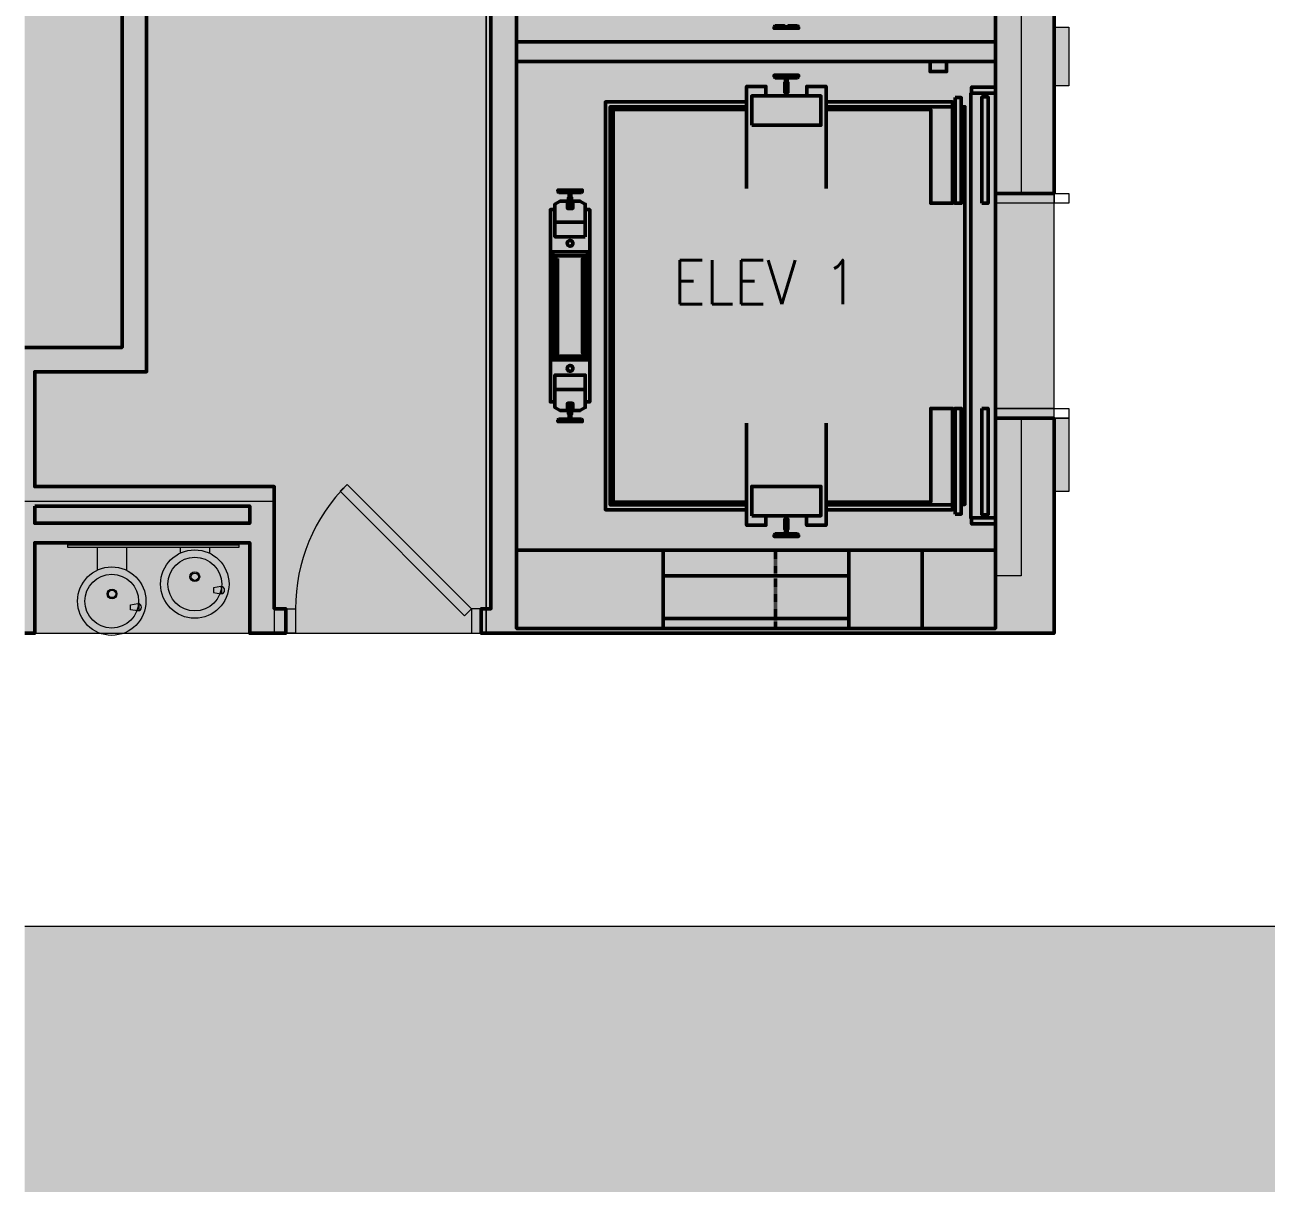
# Model space of a CAD drawing. Header units: inches. Extents: x 842 to 2283, y -57 to 1824.
# Drawn here: x 842.2 to 1096.3, y 481.4 to 718.5 of the extents above; entities that cross this region are included whole.
import ezdxf

# ---------------------------------------------------------------- set-up
doc = ezdxf.new("R2010")
doc.units = ezdxf.units.IN
doc.header["$MEASUREMENT"] = 0
doc.linetypes.add('IMPORT-Orbis_BB$0$TI_Grid_E957150$0$HIDDEN4 _2_', pattern=[0.046875, 0.023437, -0.023437])
for name, color, linetype, lineweight in [('A-DETL-GENF', 92, 'Continuous', 9), ('A-DETL-THIN', 151, 'Continuous', 9), ('Orbis - Background_dwg', 8, 'Continuous', 9), ('Orbis_AR$0$A-Wall-Exst', 7, 'Continuous', 9), ('Orbis_AR$0$TI_Grid_E957150$0$S-11-COLS-CONC', 50, 'Continuous', 50), ('Orbis_BB$0$A-Door-Exst', 7, 'Continuous', 9), ('Orbis_BB$0$A-Wall-Exst', 7, 'Continuous', 9), ('Orbis_BB$0$TI_ARCH-02_E957150$0$A-Anno-Note96', 10, 'Continuous', 20), ('Orbis_BB$0$TI_ARCH-02_E957150$0$A-Door', 250, 'Continuous', 13), ('Orbis_BB$0$TI_ARCH-02_E957150$0$A-Flor-Fixt', 250, 'Continuous', 13), ('Orbis_BB$0$TI_Grid_E957150$0$S-02-COLS-CONC', 50, 'Continuous', 50), ('Orbis_BB$0$TI_Grid_E957150$0$S-04-COLS-CONC', 50, 'Continuous', 50), ('Orbis_BB$0$TI_Grid_E957150$0$S-05-COLS-CONC', 50, 'Continuous', 50), ('Orbis_BB$0$TI_Grid_E957150$0$S-06-COLS-CONC', 50, 'Continuous', 50), ('Orbis_BB$0$TI_Grid_E957150$0$S-07-COLS-CONC', 50, 'Continuous', 50), ('Orbis_BB$0$TI_Grid_E957150$0$S-08-COLS-CONC', 50, 'Continuous', 50), ('Orbis_BB$0$TI_Grid_E957150$0$S-08-COLS-CONC-PATT', 10, 'Continuous', 20), ('Orbis_BB$0$TI_Grid_E957150$0$S-09-COLS-CONC', 50, 'Continuous', 50), ('Orbis_BB$0$TI_Grid_E957150$0$S-11-COLS-CONC', 50, 'Continuous', 50), ('Orbis_BB$0$TI_Grid_E957150$0$S-12-COLS-CONC', 50, 'Continuous', 50), ('Orbis_BB$0$TI_Grid_E957150$0$S-13-COLS-CONC', 50, 'Continuous', 50), ('Orbis_BB$0$TI_Grid_E957150$0$S-13-COLS-CONC-PATT', 10, 'Continuous', 20), ('Orbis_BB$0$TI_Grid_E957150$0$S-14-COLS-CONC', 50, 'Continuous', 50), ('Orbis_BB$0$TI_Grid_E957150$0$S-P1-COLS-CONC', 50, 'Continuous', 50), ('Orbis_BB$0$TI_Grid_E957150$0$S-P3-COLS-CONC', 50, 'Continuous', 50), ('Orbis_BB$0$TI_Grid_E957150$0$S-P4-COLS-CONC', 50, 'Continuous', 50)]:
    doc.layers.add(name, color=color, linetype=linetype, lineweight=lineweight)
doc.layers.add('Orbis_BB$0$TI_ARCH-02_E957150$0$A-Door-NPLT', color=250, linetype='Continuous', lineweight=13, plot=False)
doc.styles.add('romans', font='romans__.ttf', dxfattribs={"width": 0.9, "height": 9})

# ---------------------------------------------------------------- blocks, each defined once
blk = doc.blocks.new('Orbis - Background_dwg__U10-7347691-Level XX  CONSTRUCTION')
at = {"layer": 'Orbis_BB$0$TI_Grid_E957150$0$S-13-COLS-CONC', "flags": 128}
blk.add_lwpolyline([(11749.16, 1416.91), (11719.16, 1416.91), (11719.16, 1400.91), (11749.16, 1400.91)], close=True, dxfattribs=at)
blk = doc.blocks.new('Orbis - Background_dwg__U15-7347695-Level XX  CONSTRUCTION')
at = {"layer": 'Orbis_BB$0$TI_Grid_E957150$0$S-13-COLS-CONC-PATT', "lineweight": 50}
blk.add_hatch(color=50, dxfattribs=at).paths.add_polyline_path([(11681.16, 1400.91), (11681.16, 1416.91), (11651.16, 1416.91), (11651.16, 1400.91)], flags=0)
at = {"layer": 'Orbis_BB$0$TI_Grid_E957150$0$S-13-COLS-CONC', "flags": 128}
blk.add_lwpolyline([(11681.16, 1400.91), (11651.16, 1400.91), (11651.16, 1416.91), (11681.16, 1416.91)], close=True, dxfattribs=at)
blk = doc.blocks.new('Orbis - Background_dwg__U30-7347710-Level XX  CONSTRUCTION')
at = {"layer": 'Orbis_BB$0$TI_Grid_E957150$0$S-12-COLS-CONC', "flags": 128}
blk.add_lwpolyline([(11749.16, 1416.91), (11719.16, 1416.91), (11719.16, 1400.91), (11749.16, 1400.91)], close=True, dxfattribs=at)
blk = doc.blocks.new('Orbis - Background_dwg__U29-7347711-Level XX  CONSTRUCTION')
at = {"layer": 'Orbis_BB$0$TI_Grid_E957150$0$S-12-COLS-CONC', "flags": 128}
blk.add_lwpolyline([(11681.16, 1416.91), (11651.16, 1416.91), (11651.16, 1400.91), (11681.16, 1400.91)], close=True, dxfattribs=at)
blk = doc.blocks.new('Orbis - Background_dwg_Orbis_BB$0$TI_ARCH-02_E957150$0$I_PLUMB_FOUNT_Round - Double_P-7347755-Level XX  CONSTRUCTION')
at = {"layer": 'Orbis_BB$0$TI_ARCH-02_E957150$0$A-Flor-Fixt'}
for p, q in [((0.5, 11.5), (1.68, 11.5)), ((0.5, 5.5), (1.68, 5.5)), ((0.5, -5.5), (5.18, -5.5)), ((0.5, -11.5), (5.18, -11.5))]:
    blk.add_line(p, q, dxfattribs=at)
at = {"layer": 'Orbis_BB$0$TI_ARCH-02_E957150$0$A-Flor-Fixt', "flags": 128}
for points in [[(0, 17.5), (0.5, 17.5), (0.5, -17.5), (0, -17.5)], [(8.5, 13.86), (8.75, 12.36), (9.75, 12.36), (10, 13.86), (9.75, 14.06), (8.75, 14.06)], [(12, -3.14), (12.25, -2.94), (13.25, -2.94), (13.5, -3.14), (13.25, -4.64), (12.25, -4.64)]]:
    blk.add_lwpolyline(points, close=True, dxfattribs=at)
at = {"layer": 'Orbis_BB$0$TI_ARCH-02_E957150$0$A-Flor-Fixt'}
for centre, radius in [((8, 8.5), 7), ((8, 8.5), 5.5), ((6.5, 8.5), 1), ((6.5, 8.5), 0.75), ((11.5, -8.5), 7), ((11.5, -8.5), 5.5), ((10.03, -8.44), 1), ((10.03, -8.44), 0.75)]:
    blk.add_circle(centre, radius, dxfattribs=at)
for centre in [(9.25, 13.86), (12.75, -3.14)]:
    blk.add_arc(centre, 0.75, 0.0012, 179.9988, dxfattribs=at)
blk = doc.blocks.new('Orbis - Background_dwg_Orbis_BB-7347761-Level XX  CONSTRUCTION')
at = {"layer": 'Orbis_BB$0$A-Wall-Exst'}
h = blk.add_hatch(color=256, dxfattribs=at)
h.paths.add_polyline_path([(11645.91, 1399.92), (11761.16, 1399.92), (11761.16, 1428.92), (11764.16, 1428.92), (11764.16, 1443.92), (11749.16, 1443.92), (11749.16, 1400.91), (11719.16, 1400.91), (11719.16, 1402.92), (11681.16, 1402.92), (11681.16, 1400.91), (11651.16, 1400.91), (11651.16, 1724.92), (11749.16, 1724.92), (11749.16, 1697.92), (11761.16, 1697.92), (11761.16, 1721.92), (11764.16, 1721.92), (11764.16, 1733.92), (11761.16, 1733.92), (11761.16, 1758.16), (11550.5, 1758.16), (11550.5, 1753.16), (11627.66, 1753.16), (11627.66, 1651.16), (11565.66, 1651.16), (11565.66, 1646.16), (11599.91, 1646.16), (11599.91, 1551.16), (11570.41, 1551.16), (11570.41, 1458.42), (11550.5, 1458.42), (11550.5, 1399.92), (11552.54, 1399.92), (11552.54, 1418.42), (11596.54, 1418.42), (11596.54, 1399.92), (11603.91, 1399.92), (11603.91, 1404.92), (11601.54, 1404.92), (11601.54, 1429.92), (11552.54, 1429.92), (11552.54, 1453.42), (11575.41, 1453.42), (11575.41, 1546.16), (11645.91, 1546.16), (11645.91, 1404.92), (11643.91, 1404.92), (11643.91, 1399.92), (11644.91, 1399.92)], flags=0)
h.paths.add_polyline_path([(11719.16, 1411.66), (11719.16, 1416.91), (11681.16, 1416.91), (11681.16, 1411.66)], flags=0)
h.paths.add_polyline_path([(11596.54, 1422.42), (11552.54, 1422.42), (11552.54, 1425.92), (11596.54, 1425.92)], flags=0)
h.paths.add_polyline_path([(11761.16, 1489.92), (11761.16, 1511.92), (11764.16, 1511.92), (11764.16, 1523.92), (11761.16, 1523.92), (11761.16, 1532.92), (11764.16, 1532.92), (11764.16, 1547.92), (11749.16, 1547.92), (11749.16, 1489.92), (11754.41, 1489.92)], flags=0)
h.paths.add_polyline_path([(11606.66, 1551.16), (11604.91, 1551.16), (11604.91, 1646.16), (11606.66, 1646.16), (11606.66, 1551.41)], flags=0)
h.paths.add_polyline_path([(11611.91, 1551.41), (11611.91, 1645.91), (11645.91, 1645.91), (11645.91, 1551.41), (11617.85, 1551.41)], flags=0)
h.paths.add_polyline_path([(11754.41, 1593.92), (11761.16, 1593.92), (11761.16, 1615.92), (11764.16, 1615.92), (11764.16, 1627.92), (11761.16, 1627.92), (11761.16, 1636.92), (11764.16, 1636.92), (11764.16, 1651.92), (11749.16, 1651.92), (11749.16, 1593.92)], flags=0)
h.paths.add_polyline_path([(11644.91, 1651.16), (11631.66, 1651.16), (11631.66, 1755.16), (11651.16, 1755.16), (11651.16, 1756.91), (11681.16, 1756.91), (11681.16, 1755.16), (11719.16, 1755.16), (11719.16, 1756.91), (11749.16, 1756.91), (11749.16, 1730.17), (11645.91, 1730.17), (11645.91, 1651.16)], flags=0)
at = {"layer": 'Orbis_BB$0$TI_Grid_E957150$0$S-08-COLS-CONC-PATT', "lineweight": 9}
blk.add_hatch(color=7, dxfattribs=at).paths.add_polyline_path([(11719.16, 1400.91), (11749.16, 1400.91), (11749.16, 1416.91), (11719.16, 1416.91), (11719.16, 1401.92)], flags=0)
at = {"layer": 'Orbis_AR$0$TI_Grid_E957150$0$S-11-COLS-CONC'}
for p, q in [((11705.99, 1524.24), (11704.05, 1524.24)), ((11708.68, 1524.24), (11706.74, 1524.24)), ((11749.16, 1520.92), (11651.16, 1520.92)), ((11651.16, 1516.92), (11749.16, 1516.92)), ((11705.99, 1513.6), (11704.05, 1513.6)), ((11708.68, 1513.6), (11706.74, 1513.6)), ((11740.91, 1507.66), (11714.49, 1507.66)), ((11661.73, 1490.1), (11659.79, 1490.1)), ((11664.41, 1490.1), (11662.48, 1490.1)), ((11662.61, 1486.86), (11661.59, 1486.86)), ((11658.56, 1455.9), (11658.56, 1477.94)), ((11658.76, 1477.09), (11658.56, 1477.09)), ((11658.76, 1476.78), (11658.56, 1476.78)), ((11658.95, 1457.21), (11658.95, 1476.58)), ((11665.25, 1457.21), (11665.25, 1476.58)), ((11665.64, 1477.09), (11665.45, 1477.09)), ((11665.64, 1476.78), (11665.45, 1476.78)), ((11665.64, 1455.9), (11665.64, 1477.94)), ((11658.76, 1457.06), (11658.56, 1457.06)), ((11658.76, 1456.74), (11658.56, 1456.74)), ((11665.64, 1457.06), (11665.45, 1457.06)), ((11665.64, 1456.74), (11665.45, 1456.74)), ((11661.59, 1446.97), (11662.61, 1446.97)), ((11661.73, 1443.73), (11659.79, 1443.73)), ((11664.41, 1443.73), (11662.48, 1443.73)), ((11714.49, 1426.17), (11740.91, 1426.17)), ((11748.91, 1423.53), (11744.16, 1423.53)), ((11705.99, 1420.24), (11704.05, 1420.24)), ((11708.68, 1420.24), (11706.74, 1420.24))]:
    blk.add_line(p, q, dxfattribs=at)
at = {"layer": 'Orbis_AR$0$TI_Grid_E957150$0$S-11-COLS-CONC', "flags": 128}
for points in [[(11749.16, 1724.92), (11749.16, 1416.92), (11651.16, 1416.92), (11651.16, 1724.92)], [(11699.28, 1503.88), (11713.45, 1503.88), (11713.45, 1509.88), (11699.28, 1509.88)], [(11740.91, 1509.54), (11740.91, 1487.92), (11742.16, 1487.92), (11742.16, 1509.54)], [(11746.41, 1487.92), (11746.41, 1509.67), (11747.66, 1509.67), (11747.66, 1487.92)], [(11665.21, 1481.07), (11658.99, 1481.07), (11658.99, 1484.22), (11659.19, 1484.03), (11665.02, 1484.03), (11665.21, 1484.22)], [(11740.91, 1424.29), (11740.91, 1445.92), (11742.16, 1445.92), (11742.16, 1424.29)], [(11746.41, 1445.92), (11746.41, 1424.17), (11747.66, 1424.17), (11747.66, 1445.92)], [(11699.28, 1423.96), (11713.45, 1423.96), (11713.45, 1429.96), (11699.28, 1429.96)]]:
    blk.add_lwpolyline(points, close=True, dxfattribs=at)
for points in [[(11703.87, 1524.05), (11703.87, 1523.74), (11708.87, 1523.74), (11708.87, 1524.05)], [(11735.8, 1516.89), (11735.8, 1514.85), (11739.15, 1514.85), (11739.15, 1516.89)], [(11702.18, 1509.88), (11702.18, 1511.82), (11698.24, 1511.82), (11698.24, 1490.92)], [(11703.87, 1513.78), (11703.87, 1514.1), (11708.87, 1514.1), (11708.87, 1513.78)], [(11706.55, 1513.41), (11706.55, 1512.57), (11706.68, 1512.57), (11706.68, 1510.6), (11706.05, 1510.6), (11706.05, 1512.57), (11706.18, 1512.57), (11706.18, 1513.41)], [(11706.68, 1512.35), (11706.68, 1510.64), (11706.64, 1510.6), (11706.09, 1510.6), (11706.05, 1510.64), (11706.05, 1512.35)], [(11710.55, 1509.88), (11710.55, 1511.82), (11714.49, 1511.82), (11714.49, 1490.92)], [(11748.91, 1510.42), (11744.16, 1510.42), (11744.16, 1423.42)], [(11749.1, 1511.67), (11744.29, 1511.67), (11744.29, 1510.42)], [(11698.24, 1508.66), (11669.32, 1508.66), (11669.32, 1425.17), (11698.24, 1425.17)], [(11698.24, 1507.66), (11670.32, 1507.66), (11670.32, 1426.17), (11698.24, 1426.17)], [(11698.24, 1507.07), (11670.91, 1507.07), (11670.91, 1426.76), (11698.24, 1426.76)], [(11714.49, 1508.66), (11740.41, 1508.66), (11740.41, 1487.92), (11735.91, 1487.92), (11735.91, 1507.07), (11714.49, 1507.07)], [(11742.16, 1426.29), (11742.91, 1426.29), (11742.91, 1507.66), (11742.16, 1507.66)], [(11659.6, 1490.29), (11659.6, 1490.6), (11664.6, 1490.6), (11664.6, 1490.29)], [(11661.79, 1487.1), (11661.79, 1489.07), (11661.91, 1489.07), (11661.91, 1489.91)], [(11662.29, 1489.91), (11662.29, 1489.07), (11662.41, 1489.07), (11662.41, 1487.1), (11661.79, 1487.1), (11662.41, 1487.1)], [(11658.99, 1486.6), (11658.09, 1486.6), (11658.09, 1477.94)], [(11661.55, 1486.9), (11661.55, 1488.36), (11660.08, 1488.36), (11658.99, 1487.73), (11658.99, 1484.22)], [(11665.21, 1484.22), (11665.21, 1487.73), (11664.12, 1488.36), (11662.65, 1488.36), (11662.65, 1486.9)], [(11665.21, 1447.24), (11666.12, 1447.24), (11666.12, 1486.6), (11665.21, 1486.6)], [(11658.09, 1455.9), (11658.09, 1477.94), (11666.12, 1477.94)], [(11659.54, 1476.58), (11658.76, 1476.58), (11658.76, 1477.17), (11665.45, 1477.17), (11665.45, 1476.58), (11664.66, 1476.58), (11664.66, 1457.21), (11665.45, 1457.21)], [(11665.45, 1457.21), (11665.45, 1456.62), (11658.76, 1456.62), (11658.76, 1457.21), (11659.54, 1457.21), (11659.54, 1476.58)], [(11666.12, 1455.9), (11658.09, 1455.9), (11658.09, 1447.24), (11658.99, 1447.24)], [(11658.99, 1449.61), (11659.19, 1449.81), (11665.02, 1449.81), (11665.21, 1449.61), (11665.21, 1452.76), (11658.99, 1452.76), (11658.99, 1449.61), (11658.99, 1446.11), (11660.08, 1445.48), (11661.55, 1445.48), (11661.55, 1446.93)], [(11662.65, 1446.93), (11662.65, 1445.48), (11664.12, 1445.48), (11665.21, 1446.11), (11665.21, 1449.61)], [(11661.79, 1446.73), (11662.41, 1446.73), (11661.79, 1446.73), (11661.79, 1444.76), (11661.91, 1444.76), (11661.91, 1443.92)], [(11662.29, 1443.92), (11662.29, 1444.76), (11662.41, 1444.76), (11662.41, 1446.73)], [(11714.49, 1426.76), (11735.91, 1426.76), (11735.91, 1445.92), (11740.41, 1445.92), (11740.41, 1425.17), (11714.49, 1425.17)], [(11659.6, 1443.54), (11659.6, 1443.23), (11664.6, 1443.23), (11664.6, 1443.54)], [(11702.18, 1423.96), (11702.18, 1422.01), (11698.24, 1422.01), (11698.24, 1442.92)], [(11714.49, 1442.92), (11714.49, 1422.01), (11710.51, 1422.01), (11710.51, 1423.96)], [(11706.55, 1420.42), (11706.55, 1421.27), (11706.68, 1421.27), (11706.68, 1423.24), (11706.05, 1423.24), (11706.05, 1421.27), (11706.18, 1421.27), (11706.18, 1420.42)], [(11749.1, 1422.28), (11744.29, 1422.28), (11744.29, 1423.53)], [(11703.87, 1420.05), (11703.87, 1419.74), (11708.87, 1419.74), (11708.87, 1420.05)]]:
    blk.add_lwpolyline(points, dxfattribs=at)
at = {"layer": 'Orbis_AR$0$TI_Grid_E957150$0$S-11-COLS-CONC'}
for centre in [(11662.1, 1479.71), (11662.1, 1454.12)]:
    blk.add_circle(centre, 0.59, dxfattribs=at)
for centre, radius, start, end in [((11704.05, 1524.05), 0.187, 90, 180), ((11705.99, 1524.42), 0.187, 270, 0), ((11706.74, 1524.42), 0.187, 180, 270), ((11708.68, 1524.05), 0.187, 0, 90), ((11704.05, 1513.78), 0.187, 180, 270), ((11705.99, 1513.41), 0.187, 0, 90), ((11706.74, 1513.41), 0.187, 90, 180), ((11708.68, 1513.78), 0.187, 270, 0), ((11659.79, 1490.29), 0.187, 180, 270), ((11661.73, 1489.91), 0.187, 0, 90), ((11662.48, 1489.91), 0.187, 90, 180), ((11664.41, 1490.29), 0.187, 270, 0), ((11661.59, 1486.9), 0.0394, 180, 270), ((11662.61, 1486.9), 0.0394, 270, 0), ((11661.59, 1446.93), 0.0394, 90, 180), ((11662.61, 1446.93), 0.0394, 0, 90), ((11659.79, 1443.54), 0.187, 90, 180), ((11661.73, 1443.92), 0.187, 270, 0), ((11662.48, 1443.92), 0.187, 180, 270), ((11664.41, 1443.54), 0.187, 0, 90), ((11705.99, 1420.42), 0.187, 270, 0), ((11706.74, 1420.42), 0.187, 180, 270), ((11704.05, 1420.05), 0.187, 90, 180), ((11708.68, 1420.05), 0.187, 0, 90)]:
    blk.add_arc(centre, radius, start, end, dxfattribs=at)
at = {"layer": 'Orbis_BB$0$A-Door-Exst', "color": 250, "lineweight": 13, "flags": 128}
for points in [[(11641.91, 1404.92), (11640.5, 1403.5), (11615.04, 1428.96), (11616.46, 1430.37)], [(11605.91, 1399.92), (11603.91, 1399.92), (11603.91, 1404.92), (11605.91, 1404.92)], [(11641.91, 1399.92), (11643.91, 1399.92), (11643.91, 1404.92), (11641.91, 1404.92)]]:
    blk.add_lwpolyline(points, close=True, dxfattribs=at)
at = {"layer": 'Orbis_BB$0$A-Door-Exst', "color": 250, "lineweight": 13}
blk.add_arc((11641.91, 1404.92), 36, 135, 180, dxfattribs=at)
at = {"layer": 'Orbis_BB$0$A-Wall-Exst', "color": 250, "lineweight": 13}
blk.add_line((11754.41, 1547.92), (11754.41, 1489.92), dxfattribs=at)
at = {"layer": 'Orbis_BB$0$A-Wall-Exst', "color": 50, "lineweight": 50, "flags": 128}
for points in [[(11550.5, 1753.16), (11627.66, 1753.16), (11627.66, 1651.16), (11611.91, 1651.16), (11599.91, 1651.16), (11565.66, 1651.16), (11565.66, 1646.16), (11599.91, 1646.16), (11599.91, 1551.16), (11570.41, 1551.16), (11570.41, 1458.42), (11550.5, 1458.42)], [(11550.5, 1399.92), (11552.54, 1399.92), (11552.54, 1418.42), (11596.54, 1418.42), (11596.54, 1399.92), (11603.91, 1399.92), (11603.91, 1404.92), (11601.54, 1404.92), (11601.54, 1418.42), (11601.54, 1429.92), (11552.54, 1429.92), (11552.54, 1453.42), (11575.41, 1453.42), (11575.41, 1546.16), (11599.91, 1546.16)], [(11599.91, 1546.16), (11611.91, 1546.16), (11645.91, 1546.16), (11645.91, 1404.92), (11643.91, 1404.92), (11643.91, 1399.92), (11651.16, 1399.92), (11761.16, 1399.92), (11761.16, 1443.92), (11749.16, 1443.92), (11749.16, 1402.92)], [(11749.16, 1402.92), (11749.16, 1400.91), (11719.16, 1400.91), (11719.16, 1402.92), (11681.16, 1402.92), (11681.16, 1400.91), (11651.16, 1400.91), (11651.16, 1402.92), (11651.16, 1546.16)]]:
    blk.add_lwpolyline(points, dxfattribs=at)
for points in [[(11749.16, 1489.92), (11761.16, 1489.92), (11761.16, 1547.92), (11749.16, 1547.92)], [(11552.54, 1425.92), (11596.54, 1425.92), (11596.54, 1422.42), (11552.54, 1422.42)], [(11681.16, 1416.91), (11681.16, 1411.66), (11719.16, 1411.66), (11719.16, 1416.91)]]:
    blk.add_lwpolyline(points, close=True, dxfattribs=at)
at = {"layer": 'Orbis_BB$0$A-Wall-Exst', "flags": 128}
for points in [[(11761.16, 1523.92), (11764.16, 1523.92), (11764.16, 1511.92), (11761.16, 1511.92)], [(11761.16, 1443.92), (11764.16, 1443.92), (11764.16, 1428.92), (11761.16, 1428.92)]]:
    blk.add_lwpolyline(points, dxfattribs=at)
at = {"layer": 'Orbis_BB$0$A-Wall-Exst', "color": 250, "lineweight": 13, "flags": 128}
blk.add_lwpolyline([(11754.41, 1443.92), (11754.41, 1411.66), (11749.16, 1411.66)], dxfattribs=at)
at = {"layer": 'Orbis_BB$0$TI_ARCH-02_E957150$0$A-Door', "flags": 128}
for points in [[(11749.16, 1489.92), (11764.16, 1489.92), (11764.16, 1487.92), (11749.16, 1487.92)], [(11749.16, 1445.92), (11764.16, 1445.92), (11764.16, 1443.92), (11749.16, 1443.92)]]:
    blk.add_lwpolyline(points, close=True, dxfattribs=at)
at = {"layer": 'Orbis_BB$0$TI_ARCH-02_E957150$0$A-Door-NPLT', "flags": 128}
for points in [[(11749.16, 1487.92), (11749.16, 1489.92), (11761.16, 1489.92), (11761.16, 1487.92)], [(11749.16, 1445.92), (11749.16, 1443.92), (11761.16, 1443.92), (11761.16, 1445.92)]]:
    blk.add_lwpolyline(points, close=True, dxfattribs=at)
at = {"layer": 'Orbis_BB$0$TI_Grid_E957150$0$S-02-COLS-CONC', "flags": 128}
for points in [[(11681.16, 1400.91), (11651.16, 1400.91), (11651.16, 1416.91), (11681.16, 1416.91)], [(11749.16, 1400.91), (11719.16, 1400.91), (11719.16, 1416.91), (11749.16, 1416.91)]]:
    blk.add_lwpolyline(points, close=True, dxfattribs=at)
at = {"layer": 'Orbis_BB$0$TI_Grid_E957150$0$S-04-COLS-CONC', "flags": 128}
for points in [[(11681.16, 1400.91), (11651.16, 1400.91), (11651.16, 1416.91), (11681.16, 1416.91)], [(11749.16, 1400.91), (11719.16, 1400.91), (11719.16, 1416.91), (11749.16, 1416.91)]]:
    blk.add_lwpolyline(points, close=True, dxfattribs=at)
at = {"layer": 'Orbis_BB$0$TI_Grid_E957150$0$S-05-COLS-CONC', "flags": 128}
for points in [[(11681.16, 1400.91), (11651.16, 1400.91), (11651.16, 1416.91), (11681.16, 1416.91)], [(11749.16, 1400.91), (11719.16, 1400.91), (11719.16, 1416.91), (11749.16, 1416.91)]]:
    blk.add_lwpolyline(points, close=True, dxfattribs=at)
at = {"layer": 'Orbis_BB$0$TI_Grid_E957150$0$S-06-COLS-CONC', "flags": 128}
for points in [[(11681.16, 1400.91), (11651.16, 1400.91), (11651.16, 1416.91), (11681.16, 1416.91)], [(11749.16, 1400.91), (11719.16, 1400.91), (11719.16, 1416.91), (11749.16, 1416.91)]]:
    blk.add_lwpolyline(points, close=True, dxfattribs=at)
at = {"layer": 'Orbis_BB$0$TI_Grid_E957150$0$S-07-COLS-CONC', "flags": 128}
for points in [[(11681.16, 1400.91), (11651.16, 1400.91), (11651.16, 1416.91), (11681.16, 1416.91)], [(11749.16, 1400.91), (11719.16, 1400.91), (11719.16, 1416.91), (11749.16, 1416.91)]]:
    blk.add_lwpolyline(points, close=True, dxfattribs=at)
at = {"layer": 'Orbis_BB$0$TI_Grid_E957150$0$S-08-COLS-CONC', "flags": 128}
for points in [[(11681.16, 1400.91), (11651.16, 1400.91), (11651.16, 1416.91), (11681.16, 1416.91)], [(11749.16, 1400.91), (11719.16, 1400.91), (11719.16, 1416.91), (11749.16, 1416.91)]]:
    blk.add_lwpolyline(points, close=True, dxfattribs=at)
at = {"layer": 'Orbis_BB$0$TI_Grid_E957150$0$S-09-COLS-CONC', "flags": 128}
for points in [[(11681.16, 1400.91), (11651.16, 1400.91), (11651.16, 1416.91), (11681.16, 1416.91)], [(11749.16, 1400.91), (11719.16, 1400.91), (11719.16, 1416.91), (11749.16, 1416.91)]]:
    blk.add_lwpolyline(points, close=True, dxfattribs=at)
at = {"layer": 'Orbis_BB$0$TI_Grid_E957150$0$S-11-COLS-CONC', "flags": 128}
for points in [[(11681.16, 1400.91), (11651.16, 1400.91), (11651.16, 1416.91), (11681.16, 1416.91)], [(11749.16, 1400.91), (11719.16, 1400.91), (11719.16, 1416.91), (11749.16, 1416.91)]]:
    blk.add_lwpolyline(points, close=True, dxfattribs=at)
at = {"layer": 'Orbis_BB$0$TI_Grid_E957150$0$S-14-COLS-CONC', "flags": 128}
blk.add_lwpolyline([(11681.16, 1416.91), (11651.16, 1416.91), (11651.16, 1400.91), (11681.16, 1400.91)], close=True, dxfattribs=at)
at = {"layer": 'Orbis_BB$0$TI_Grid_E957150$0$S-P1-COLS-CONC', "flags": 128}
for points in [[(11681.16, 1400.91), (11651.16, 1400.91), (11651.16, 1416.91), (11681.16, 1416.91)], [(11749.16, 1400.91), (11719.16, 1400.91), (11719.16, 1416.91), (11749.16, 1416.91)]]:
    blk.add_lwpolyline(points, close=True, dxfattribs=at)
at = {"layer": 'Orbis_BB$0$TI_Grid_E957150$0$S-P3-COLS-CONC', "linetype": 'IMPORT-Orbis_BB$0$TI_Grid_E957150$0$HIDDEN4 _2_'}
for p, q in [((11681.16, 1400.91), (11681.16, 1416.91)), ((11719.16, 1400.91), (11719.16, 1416.91))]:
    blk.add_line(p, q, dxfattribs=at)
at = {"layer": 'Orbis_BB$0$TI_Grid_E957150$0$S-P3-COLS-CONC', "flags": 128}
blk.add_lwpolyline([(11749.16, 1400.91), (11651.16, 1400.91), (11651.16, 1416.91), (11749.16, 1416.91)], close=True, dxfattribs=at)
at = {"layer": 'Orbis_BB$0$TI_Grid_E957150$0$S-P4-COLS-CONC', "linetype": 'IMPORT-Orbis_BB$0$TI_Grid_E957150$0$HIDDEN4 _2_'}
for p, q in [((11681.16, 1400.91), (11681.16, 1416.91)), ((11704.16, 1400.91), (11704.16, 1416.91))]:
    blk.add_line(p, q, dxfattribs=at)
at = {"layer": 'Orbis_BB$0$TI_Grid_E957150$0$S-P4-COLS-CONC', "flags": 128}
blk.add_lwpolyline([(11734.16, 1400.91), (11651.16, 1400.91), (11651.16, 1416.91), (11734.16, 1416.91)], close=True, dxfattribs=at)
at = {"rotation": 270}
blk.add_blockref('Orbis - Background_dwg_Orbis_BB$0$TI_ARCH-02_E957150$0$I_PLUMB_FOUNT_Round - Double_P-7347755-Level XX  CONSTRUCTION', (11576.79, 1417.98), dxfattribs=at)
for name in ['Orbis - Background_dwg__U15-7347695-Level XX  CONSTRUCTION', 'Orbis - Background_dwg__U29-7347711-Level XX  CONSTRUCTION', 'Orbis - Background_dwg__U10-7347691-Level XX  CONSTRUCTION', 'Orbis - Background_dwg__U30-7347710-Level XX  CONSTRUCTION']:
    blk.add_blockref(name, (0, 0))
at = {"layer": 'Orbis_BB$0$TI_ARCH-02_E957150$0$A-Anno-Note96', "color": 7, "insert": (11683.21, 1476.27), "char_height": 9, "width": 52.2178, "attachment_point": 1, "line_spacing_factor": 0.983083, "style": 'romans'}
blk.add_mtext('ELEV 1', dxfattribs=at)
blk = doc.blocks.new('Orbis - Background_dwg-7329766-Level XX  CONSTRUCTION')
at = {"layer": 'Orbis_AR$0$A-Wall-Exst'}
blk.add_hatch(color=256, dxfattribs=at).paths.add_polyline_path([(1174.2, 528.98), (1179.62, 528.98), (1179.62, 593.98), (1174.62, 593.98), (1174.62, 533.98), (842.21, 533.98), (842.21, 528.98), (1011.37, 528.98)], flags=0)
blk.add_blockref('Orbis - Background_dwg_Orbis_BB-7347761-Level XX  CONSTRUCTION', (-10708.29, -805.94))

msp = doc.modelspace()

# ---------------------------------------------------------------- hatches: boundary and pattern name
at = {"layer": 'A-DETL-GENF'}
h = msp.add_hatch(color=9, dxfattribs=at)
h.paths.add_polyline_path([(1688, -9.77), (2180.09, -9.77), (2180.09, 282.04), (2178.37, 282.04), (2178.37, 269.98), (2160.37, 269.98), (2160.37, 281.98), (2145.5, 281.98), (2145.5, 222.1), (2148.37, 222.1), (2148.37, 48.98), (1645.98, 48.98), (1645.98, 56.98), (1645.87, 56.98), (1645.87, 67.98), (1645.98, 67.98), (1645.98, 68.19), (1645.71, 68.23), (1643.24, 68.89), (1642.84, 69.08), (1642.63, 69.12), (1642.36, 69.3), (1640.87, 69.99), (1639.47, 70.98), (1636.37, 70.98), (1636.37, 74.07), (1635.38, 75.48), (1634.68, 76.98), (1634.51, 77.24), (1634.47, 77.43), (1634.27, 77.85), (1633.6, 80.38), (1633.38, 83.07), (1633.6, 85.59), (1634.27, 88.11), (1635.38, 90.48), (1636.37, 91.9), (1636.37, 94.98), (1639.44, 94.98), (1640.87, 95.97), (1643.24, 97.08), (1645.98, 97.86), (1645.98, 97.98), (1645.87, 97.98), (1645.87, 207.29), (1645.98, 207.29), (1645.98, 208.97), (1636.37, 208.97), (1636.37, 239.19), (1645.87, 239.19), (1645.87, 593.98), (1179.62, 593.98), (1179.62, 528.98), (842.21, 528.98), (842.21, -9.77), (1603.42, -9.77)], flags=0)
h.paths.add_polyline_path([(1439.37, 58.98), (1435.75, 59.1), (1357.37, 59.1), (1357.37, 54.98), (1402.37, 54.98), (1402.37, 58.98), (1435.75, 58.98)], flags=0)
h.paths.add_polyline_path([(1350.37, 47.98), (1350.37, 122.98), (1361, 122.98), (1361, 62.73), (1439.37, 62.73), (1439.37, 51.98), (1409.37, 51.98), (1409.37, 47.98), (1357.37, 47.98)], flags=0)
h.paths.add_polyline_path([(928.37, 67.98), (928.24, 68), (925.84, 68.21), (923.32, 68.89), (922.97, 69.05), (922.63, 69.12), (922.17, 69.42), (920.95, 69.99), (919.55, 70.98), (916.37, 70.98), (916.37, 74.18), (915.46, 75.48), (914.94, 76.59), (914.49, 77.34), (914.35, 77.85), (913.68, 80.38), (913.45, 82.58), (913.39, 83.07), (913.51, 83.68), (913.68, 85.59), (914.51, 88.72), (914.92, 89.32), (915.46, 90.48), (916.37, 91.79), (916.37, 94.98), (919.52, 94.98), (920.95, 95.97), (922.25, 96.58), (922.63, 96.83), (922.91, 96.89), (923.32, 97.08), (925.84, 97.76), (928.54, 97.98), (931.05, 97.76), (933.58, 97.08), (935.95, 95.97), (937.37, 94.98), (940.37, 94.98), (940.37, 92.01), (941.44, 90.48), (942.54, 88.11), (943.22, 85.59), (943.45, 82.98), (943.22, 80.38), (942.54, 77.85), (941.44, 75.48), (940.37, 73.96), (940.37, 70.98), (937.35, 70.98), (935.95, 69.99), (933.58, 68.89), (931.05, 68.21), (928.41, 67.98)], flags=0)
h.paths.add_polyline_path([(1288.37, 67.98), (1288.3, 67.99), (1285.77, 68.21), (1283.24, 68.89), (1282.84, 69.08), (1282.63, 69.12), (1282.36, 69.3), (1280.87, 69.99), (1279.47, 70.98), (1276.37, 70.98), (1276.37, 74.07), (1275.38, 75.48), (1274.68, 76.98), (1274.51, 77.24), (1274.47, 77.43), (1274.27, 77.85), (1273.6, 80.38), (1273.38, 83.07), (1273.6, 85.59), (1274.27, 88.11), (1275.38, 90.48), (1276.37, 91.9), (1276.37, 94.98), (1279.44, 94.98), (1280.87, 95.97), (1283.24, 97.08), (1285.77, 97.76), (1288.46, 97.98), (1290.97, 97.76), (1293.5, 97.08), (1295.87, 95.97), (1297.3, 94.98), (1300.37, 94.98), (1300.37, 91.9), (1301.36, 90.48), (1302.47, 88.11), (1303.14, 85.59), (1303.37, 82.97), (1303.14, 80.38), (1302.47, 77.85), (1302.27, 77.43), (1302.23, 77.24), (1302.06, 76.98), (1301.36, 75.48), (1300.37, 74.07), (1300.37, 70.98), (1297.27, 70.98), (1295.87, 69.99), (1294.38, 69.3), (1294.11, 69.12), (1293.9, 69.08), (1293.5, 68.89), (1290.97, 68.21), (1288.41, 67.98)], flags=0)
h.paths.add_polyline_path([(940.37, 208.97), (916.37, 208.97), (916.37, 209.19), (916.15, 209.19), (916.15, 239.19), (940.15, 239.19), (940.15, 238.97), (940.37, 238.97), (940.37, 214.97)], flags=0)
h.paths.add_polyline_path([(1288.06, 208.97), (1276.37, 208.97), (1276.37, 239.19), (1300.37, 239.19), (1300.37, 208.97)], flags=0)
h.paths.add_polyline_path([(842.21, 593.97), (935.62, 593.98), (935.62, 598.98), (937.62, 598.98), (937.62, 740.22), (867.12, 740.22), (867.12, 647.48), (844.25, 647.48), (844.25, 623.98), (893.25, 623.98), (893.25, 598.98), (895.62, 598.98), (895.62, 593.98), (888.25, 593.98), (888.25, 612.48), (844.25, 612.48), (844.25, 593.98), (842.21, 593.98)], flags=0)
h.paths.add_polyline_path([(1247.87, 596.98), (1247.87, 605.72), (1209.87, 605.72), (1209.87, 596.98)], flags=0)
h.paths.add_polyline_path([(972.87, 596.98), (1010.87, 596.98), (1010.87, 605.72), (972.87, 605.72)], flags=0)
h.paths.add_polyline_path([(1283.12, 598.98), (1389.12, 598.98), (1389.12, 706.97), (1380.37, 706.97), (1380.37, 736.97), (1390.37, 736.97), (1390.37, 820.98), (1388.37, 820.98), (1388.37, 825.98), (1390.37, 825.98), (1390.37, 913.99), (1377.37, 913.99), (1377.37, 951.98), (1290.37, 951.98), (1290.37, 913.99), (1277.37, 913.99), (1277.37, 891.98), (1272.12, 891.98), (1272.12, 934.97), (1179.87, 934.97), (1179.87, 891.98), (1167.87, 891.98), (1167.87, 845.98), (1179.87, 845.98), (1179.87, 787.98), (1167.87, 787.98), (1167.87, 741.98), (1179.87, 741.98), (1179.87, 683.98), (1167.87, 683.98), (1167.87, 637.98), (1179.87, 637.98), (1179.87, 610.97), (1277.87, 610.97), (1277.87, 820.73), (1272.12, 820.73), (1272.12, 845.98), (1277.37, 845.98), (1277.37, 825.98), (1348.37, 825.98), (1348.37, 820.98), (1283.12, 820.98), (1283.12, 605.05)], flags=0)
h.paths.add_polyline_path([(1497.62, 598.98), (1636.37, 598.98), (1636.37, 626.3), (1660.37, 626.3), (1660.37, 598.98), (1669.37, 598.98), (1669.37, 946.98), (1553.37, 946.98), (1553.37, 951.98), (1513.37, 951.98), (1513.37, 946.98), (1506.37, 946.97), (1506.37, 916.97), (1496.37, 916.97), (1496.37, 736.97), (1506.37, 736.97), (1506.37, 706.97), (1497.62, 706.97), (1497.62, 599.23)], flags=0)
h.paths.add_polyline_path([(1488.37, 599.23), (1492.37, 599.23), (1492.37, 701.72), (1394.37, 701.72), (1394.37, 599.23), (1488.3, 599.23)], flags=0)
h.paths.add_polyline_path([(1010.87, 610.97), (1040.87, 610.97), (1040.87, 637.98), (1052.87, 637.98), (1052.87, 683.98), (1040.87, 683.98), (1040.87, 741.98), (1052.87, 741.98), (1052.87, 787.98), (1040.87, 787.98), (1040.87, 845.98), (1052.87, 845.98), (1052.87, 891.98), (1040.87, 891.98), (1040.87, 918.98), (942.87, 918.98), (942.87, 610.97), (972.87, 610.97)], flags=0)
h.paths.add_polyline_path([(844.25, 616.48), (888.25, 616.48), (888.25, 619.98), (844.25, 619.98)], flags=0)
h.paths.add_polyline_path([(842.21, 652.48), (862.12, 652.48), (862.12, 745.22), (891.62, 745.22), (891.62, 840.22), (857.37, 840.22), (857.37, 845.22), (919.37, 845.22), (919.37, 947.22), (842.21, 947.22), (842.21, 671.78)], flags=0)
h.paths.add_polyline_path([(1488.37, 706.97), (1492.37, 706.97), (1492.37, 730.73), (1394.37, 730.73), (1394.37, 706.97), (1459.04, 706.97)], flags=0)
h.paths.add_polyline_path([(1451.16, 735.98), (1490.37, 735.98), (1490.37, 945.98), (1488.37, 945.98), (1488.37, 951.98), (1448.37, 951.98), (1448.37, 945.98), (1396.37, 945.98), (1396.37, 735.98), (1434.26, 735.98)], flags=0)
h.paths.add_polyline_path([(896.62, 745.22), (898.37, 745.22), (898.37, 840.22), (896.62, 840.22), (896.62, 745.47)], flags=0)
h.paths.add_polyline_path([(903.62, 745.47), (937.62, 745.47), (937.62, 839.97), (903.62, 839.97), (903.62, 823.79)], flags=0)
h.paths.add_polyline_path([(934.14, 845.22), (937.62, 845.22), (937.62, 924.23), (1040.87, 924.23), (1040.87, 934.97), (1010.87, 934.97), (1010.87, 949.22), (972.87, 949.22), (972.87, 934.97), (942.87, 934.97), (942.87, 949.22), (923.37, 949.22), (923.37, 845.22)], flags=0)
h.paths.add_polyline_path([(1645.98, 916.97), (1636.37, 916.97), (1636.37, 946.97), (1660.37, 946.97), (1660.37, 916.97)], flags=0)
h.paths.add_polyline_path([(1277.37, 916.99), (1287.37, 916.99), (1287.37, 948.98), (1277.87, 948.98), (1277.87, 934.97), (1277.37, 934.97), (1277.37, 926.99)], flags=0)
h.paths.add_polyline_path([(1247.87, 940.23), (1247.87, 948.98), (1209.87, 948.98), (1209.87, 940.23)], flags=0)
h.paths.add_polyline_path([(1380.37, 946.99), (1394.37, 946.99), (1394.37, 948.98), (1380.37, 948.98)], flags=0)
h.paths.add_polyline_path([(1057.88, 1041.22), (1150.88, 1041.22), (1150.88, 1213.6), (932.37, 1213.6), (932.37, 1120.66), (933.12, 1120.66), (933.12, 1119.16), (931.62, 1119.16), (931.62, 1118.66), (929.12, 1118.66), (929.12, 1119.16), (927.62, 1119.16), (927.62, 1120.66), (928.37, 1120.66), (928.37, 1292.47), (913.87, 1292.47), (913.87, 1327.47), (928.54, 1327.47), (928.54, 1417.98), (928.37, 1417.98), (928.37, 1432.97), (912.37, 1432.97), (912.37, 1472.97), (928.37, 1472.97), (928.37, 1478.48), (940.37, 1478.48), (940.37, 1429.98), (1152.37, 1429.98), (1152.37, 1477.98), (1145.37, 1477.98), (1145.37, 1712.98), (940.37, 1712.98), (940.37, 1700.97), (916.37, 1700.97), (916.37, 1712.98), (842.21, 1712.98), (842.21, 1041.22), (928.37, 1041.22), (928.37, 1045.29), (927.62, 1045.29), (927.62, 1046.79), (929.12, 1046.79), (929.12, 1047.29), (931.62, 1047.29), (931.62, 1046.79), (933.12, 1046.79), (933.12, 1045.29), (932.37, 1045.29), (932.37, 1041.22), (1011.37, 1041.22)], flags=0)
h.paths.add_polyline_path([(958.58, 1217.35), (1150.88, 1217.35), (1150.88, 1398.47), (1148.75, 1398.47), (1148.75, 1418.36), (944.25, 1418.36), (944.25, 1327.47), (944.45, 1327.47), (944.45, 1292.47), (944.25, 1292.47), (944.25, 1217.35), (944.45, 1217.35)], flags=0)
h.paths.add_polyline_path([(940.5, 1217.35), (940.5, 1292.47), (932.37, 1292.47), (932.37, 1217.35), (940.45, 1217.35)], flags=0)
h.paths.add_polyline_path([(940.45, 1319.16), (940.45, 1324.47), (940.37, 1324.47), (940.37, 1319.16)], flags=0)
h.paths.add_polyline_path([(932.37, 1327.47), (940.5, 1327.47), (940.5, 1417.98), (932.29, 1417.98), (932.29, 1327.47)], flags=0)
h.paths.add_polyline_path([(1151.06, 1410.1), (1153.88, 1410.1), (1153.88, 1418.36), (1150.88, 1418.36), (1150.88, 1410.1)], flags=0)
h.paths.add_polyline_path([(2003.37, 1410.47), (2059.94, 1410.47), (2028.24, 1641.93), (2004.53, 1724.6), (2003.37, 1724.6), (2003.37, 1700.97), (1955.37, 1700.97), (1955.37, 1712.97), (1840.37, 1712.97), (1840.37, 1700.97), (1816.37, 1700.97), (1816.37, 1712.98), (1672.37, 1712.98), (1672.37, 1700.97), (1624.37, 1700.97), (1624.37, 1712.98), (1480.37, 1712.98), (1480.37, 1700.97), (1456.37, 1700.97), (1456.37, 1712.98), (1312.37, 1712.98), (1312.37, 1700.97), (1264.37, 1700.97), (1264.37, 1712.98), (1176.37, 1712.98), (1176.37, 1700.97), (1160.37, 1700.97), (1160.37, 1461.1), (1176.54, 1461.1), (1176.54, 1437.1), (1176.37, 1437.1), (1176.37, 1436.97), (1160.37, 1436.97), (1160.37, 1410.47), (1979.37, 1410.47)], flags=0)
h.paths.add_polyline_path([(1456.37, 1436.97), (1456.37, 1460.97), (1456.48, 1460.97), (1456.48, 1461.1), (1480.48, 1461.1), (1480.48, 1437.1), (1480.37, 1437.1), (1480.37, 1436.97), (1456.48, 1436.97)], flags=0)
h.paths.add_polyline_path([(1152.37, 1484.98), (1152.37, 1712.98), (1150.37, 1712.98), (1150.37, 1484.98), (1150.88, 1484.98)], flags=0)
h.paths.add_polyline_path([(1998.26, 1541.91), (1974.26, 1541.91), (1974.26, 1565.91), (1974.37, 1565.91), (1974.37, 1565.97), (1998.37, 1565.97), (1998.37, 1541.97), (1998.26, 1541.97)], flags=0)
h.paths.add_polyline_path([(1660.37, 1541.91), (1636.37, 1541.91), (1636.37, 1565.97), (1660.37, 1565.97), (1660.37, 1541.97)], flags=0)
h.paths.add_polyline_path([(1300.37, 1541.91), (1276.37, 1541.91), (1276.37, 1565.97), (1300.37, 1565.97), (1300.37, 1541.97)], flags=0)

# ---------------------------------------------------------------- linework, layer by layer
at = {"layer": 'A-DETL-THIN'}
for p, q in [((936.62, 951.98), (936.62, 593.97)), ((936.62, 593.97), (936.62, 951.98)), ((1052.87, 593.97), (1052.87, 951.98)), ((1052.87, 593.97), (1052.87, 951.98)), ((842.21, 620.98), (893.25, 620.98)), ((893.25, 620.98), (893.25, 593.97)), ((842.21, 593.97), (1052.87, 593.97)), ((893.25, 593.97), (936.62, 593.97)), ((936.62, 593.97), (1052.87, 593.97)), ((1174.62, 533.98), (842.21, 533.98))]:
    msp.add_line(p, q, dxfattribs=at)

# ---------------------------------------------------------------- block references
at = {"layer": 'Orbis - Background_dwg', "color": 7}
msp.add_blockref('Orbis - Background_dwg-7329766-Level XX  CONSTRUCTION', (0, 0), dxfattribs=at)

doc.saveas('drawing.dxf')
